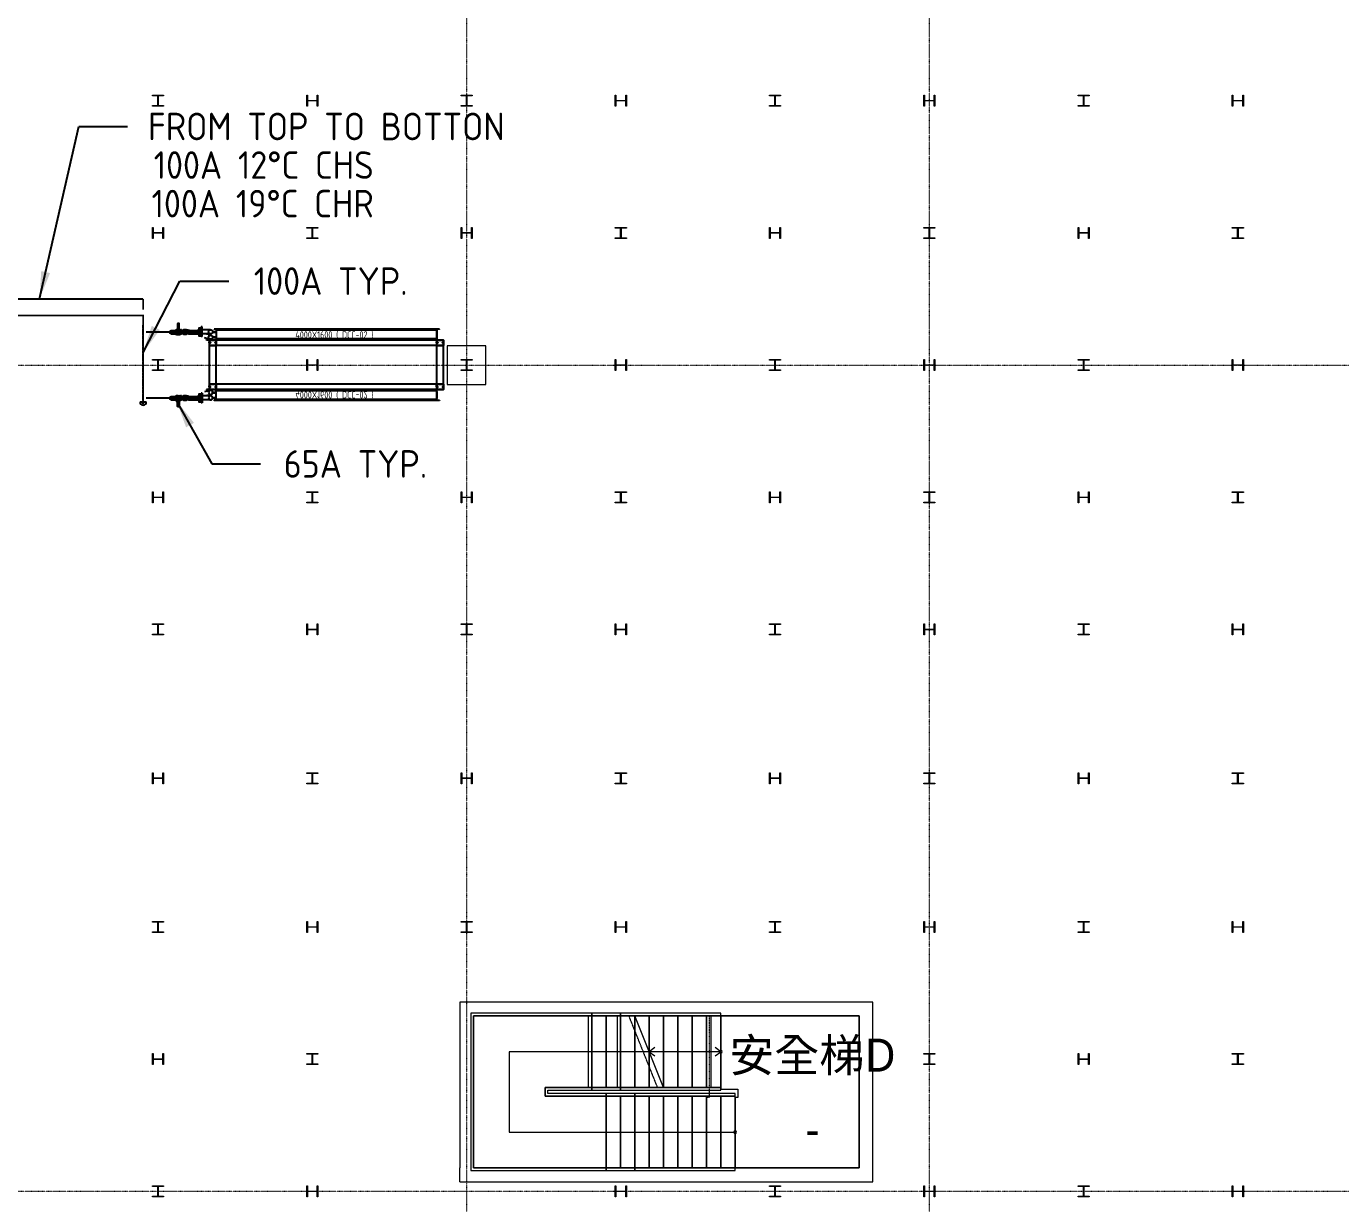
# Model space of a CAD drawing. Extents: x -32000 to 363140, y -29000 to 144266.
# Drawn here: x 151607 to 175468, y 44775 to 66150 of the extents above; entities that cross this region are included whole.
import ezdxf
from ezdxf.enums import TextEntityAlignment as Align

# ---------------------------------------------------------------- set-up
doc = ezdxf.new("R2010")
doc.units = 0
doc.header["$LTSCALE"] = 10
for name, pattern in [('H12PL25$0$JJP_三點線', [0.9, 0.3, -0.15, 0, -0.15, 0, -0.15, 0, -0.15]), ('H12PL25$0$JJP_虛線(退縮線、投影線、地下室範圍、非屬本工程、圖面分區)', [0.45, 0.3, -0.15]), ('H12PL25$0$虛線', [0.846667, 0.423333, -0.423333]), ('XFM1P20-200k$0$CENTER', [2, 1.25, -0.25, 0.25, -0.25]), ('XFM1P20-200k$0$CENTER2', [1.125, 0.75, -0.125, 0.125, -0.125])]:
    doc.linetypes.add(name, pattern=pattern)
for name, color, linetype in [('H12PL25$0$A-STRS', 252, 'Continuous'), ('H12PL25$0$A-WALL-IN', 252, 'Continuous'), ('H12PL25$0$A-ZONE', 252, 'Continuous'), ('H12PL25$0$S-COL', 252, 'Continuous'), ('H12PL25$0$S-GRID', 252, 'Continuous'), ('H12PL25$0$S-SLAB-SHOW', 252, 'Continuous'), ('XFM1P20-200k$0$$0$M-PIPE-TEXT', 3, 'Continuous'), ('XFM1P20-200k$0$$0$M-PIPE-TEXT-ARROR', 91, 'Continuous'), ('XFM1P20-200k$0$M-PIPE-CHWR20', 110, 'Continuous'), ('XFM1P20-200k$0$M-PIPE-CHWR20_CL', 111, 'XFM1P20-200k$0$CENTER'), ('XFM1P20-200k$0$M-PIPE-CHWS12', 130, 'Continuous'), ('XFM1P20-200k$0$M-PIPE-CHWS12_CL', 132, 'XFM1P20-200k$0$CENTER2'), ('XFM1Q20-200k$0$12P7-M-SUP-DCC-L1', 7, 'Continuous'), ('XFM1Q20-200k$0$C-CDCC', 22, 'Continuous')]:
    doc.layers.add(name, color=color, linetype=linetype)
doc.styles.add('H12PL25$0$Standard', font='', dxfattribs={"width": 0.8})
doc.styles.add('XFM1P20-200k$0$$0$aa-txt', font='isocp.shx', dxfattribs={"bigfont": 'chineset.shx'})
doc.styles.add('XFM1Q20-200k$0$aa-txt', font='isocp.shx', dxfattribs={"bigfont": 'chineset.shx'})
doc.styles.get('H12PL25$0$Standard').set_extended_font_data('Microsoft JhengHei')
doc.dimstyles.new('XFM1P20-200k$0$$0$adim-200', dxfattribs={"dimscale": 200, "dimtxt": 0.3, "dimasz": 2.5, "dimexe": 0.1, "dimexo": 0.5, "dimgap": 0.15, "dimtad": 0, "dimdec": 4, "dimzin": 3, "dimdsep": 46, "dimtxsty": 'XFM1P20-200k$0$$0$aa-txt', "dimcen": 2.5, "dimclrd": 256, "dimclre": 256, "dimclrt": 256, "dimadec": 0, "dimazin": 0, "dimtfac": 1, "dimtdec": 4, "dimtmove": 0, "dimatfit": 3, "dimfxl": 1, "dimtolj": 1, "dimtzin": 0, "dimarcsym": 0})

# ---------------------------------------------------------------- blocks, each defined once
blk = doc.blocks.new('H12PL25')
at = {"layer": 'H12PL25$0$A-STRS', "linetype": 'H12PL25$0$JJP_虛線(退縮線、投影線、地下室範圍、非屬本工程、圖面分區)', "lineweight": 0}
for p, q in [((162395, 48235), (159675, 48235)), ((159675, 48235), (159675, 45375)), ((162527.3, 48235), (162395, 48235)), ((162395, 48235), (162395, 48185)), ((162395, 48185), (162395, 48235)), ((159725, 45425), (159725, 48185)), ((159725, 48185), (162395, 48185)), ((159725, 48185), (159725, 45425)), ((162395, 48185), (159725, 48185)), ((161807.34, 48185), (161807.34, 46885)), ((162331.84, 48185), (162331.84, 46885)), ((162395, 48185), (162547.3, 48185)), ((162395, 46885), (162395, 48185)), ((162395, 46885), (162395, 48185)), ((162395, 46885), (162395, 48185)), ((162547.3, 48185), (162395, 48185)), ((162395, 48185), (162395, 46885)), ((162395, 46885), (162395, 48185)), ((163067.3, 46885), (162547.3, 48185)), ((164033.66, 48185), (164033.66, 46885)), ((164035.91, 48185), (164035.91, 46885)), ((162655, 46885), (162655, 47915.74)), ((162655, 47915.74), (162655, 46885)), ((162655, 46885), (162655, 47915.74)), ((162915, 46885), (162915, 47265.74)), ((162915, 47265.74), (162915, 46885)), ((162915, 46885), (162915, 47265.74)), ((162395, 46885), (161025, 46885)), ((161025, 46885), (161025, 46725)), ((161025, 46725), (161025, 46885)), ((161025, 46885), (162395, 46885)), ((161075, 46775), (161075, 46835)), ((161075, 46835), (162395, 46835)), ((162655, 46775), (161075, 46775)), ((163067.3, 46885), (162395, 46885)), ((162395, 46885), (162395, 46835)), ((162395, 46835), (162395, 46885)), ((162395, 46885), (162655, 46885)), ((162395, 46835), (163087.3, 46835)), ((162655, 46885), (162915, 46885)), ((162655, 46725), (162655, 46775)), ((164475, 46775), (162655, 46775)), ((162655, 46775), (162655, 46725)), ((162915, 46885), (163067.3, 46885)), ((164475, 46725), (164475, 46775)), ((161025, 46725), (162655, 46725)), ((162655, 46725), (161025, 46725)), ((162135, 46725), (162135, 45425)), ((162655, 46725), (164475, 46725)), ((162655, 46725), (162655, 45425)), ((162655, 46725), (162655, 45425)), ((162655, 46725), (162655, 45425)), ((162655, 45425), (162655, 46725)), ((162915, 46725), (162655, 46725)), ((162655, 46725), (162655, 45425)), ((162915, 46725), (162915, 45425)), ((162915, 45425), (162915, 46725)), ((162915, 46725), (162915, 45425)), ((163175, 46725), (162915, 46725)), ((163175, 46725), (163175, 45425)), ((163175, 45425), (163175, 46725)), ((163175, 46725), (163175, 45425)), ((163435, 46725), (163175, 46725)), ((163435, 46725), (163435, 45425)), ((163435, 45425), (163435, 46725)), ((163435, 46725), (163435, 45425)), ((163695, 46725), (163435, 46725)), ((163695, 46725), (163695, 45425)), ((163695, 45425), (163695, 46725)), ((163695, 46725), (163695, 45425)), ((163955, 46725), (163695, 46725)), ((163955, 46725), (163955, 45425)), ((163955, 45425), (163955, 46725)), ((163955, 46725), (163955, 45425)), ((164215, 46725), (163955, 46725)), ((164215, 46725), (164215, 45425)), ((164215, 45425), (164215, 46725)), ((164215, 46725), (164215, 45425)), ((164475, 46725), (164215, 46725)), ((164475, 45425), (164475, 46725)), ((159675, 45375), (162655, 45375)), ((162655, 45425), (159725, 45425)), ((159725, 45425), (162655, 45425)), ((162655, 45375), (162655, 45425)), ((164475, 45425), (162655, 45425)), ((162655, 45425), (162655, 45375)), ((162655, 45425), (162915, 45425)), ((162655, 45375), (164475, 45375)), ((162915, 45425), (163175, 45425)), ((163175, 45425), (163435, 45425)), ((163435, 45425), (163695, 45425)), ((163695, 45425), (163955, 45425)), ((163955, 45425), (164215, 45425)), ((164215, 45425), (164475, 45425)), ((164475, 45375), (164475, 45425))]:
    blk.add_line(p, q, dxfattribs=at)
at = {"layer": 'H12PL25$0$A-STRS', "lineweight": 0}
for p, q in [((161875, 48235), (159675, 48235)), ((159675, 48235), (159675, 45375)), ((164215, 48235), (161875, 48235)), ((161875, 48235), (161875, 48185)), ((161875, 48185), (161875, 48235)), ((164215, 48235), (162635, 48235)), ((164215, 48185), (164215, 48235)), ((164215, 48185), (164215, 48235)), ((159725, 45425), (159725, 48185)), ((159725, 48185), (161875, 48185)), ((159725, 48185), (159725, 45425)), ((161807.34, 48185), (159725, 48185)), ((159725, 48185), (159725, 45425)), ((161875, 48185), (159725, 48185)), ((161875, 48185), (161807.34, 48185)), ((161875, 48185), (164215, 48185)), ((164215, 48185), (161875, 48185)), ((161875, 46885), (161875, 48185)), ((161875, 46885), (161875, 48185)), ((161875, 46885), (161875, 48185)), ((162135, 48185), (161875, 48185)), ((161875, 48185), (161875, 46885)), ((161875, 46885), (161875, 48185)), ((162135, 46885), (162135, 48185)), ((162395, 48185), (162135, 48185)), ((162135, 48185), (162135, 46885)), ((162135, 46885), (162135, 48185)), ((162395, 46885), (162395, 48185)), ((162655, 48185), (162395, 48185)), ((162395, 48185), (162395, 46885)), ((162395, 46885), (162395, 48185)), ((162655, 48185), (164215, 48185)), ((164215, 48185), (162655, 48185)), ((162915, 48185), (162655, 48185)), ((163175, 46885), (162655, 48185)), ((162655, 46885), (162655, 48185)), ((162915, 48185), (162655, 48185)), ((162655, 48185), (162655, 46885)), ((162655, 46885), (162655, 48185)), ((162915, 47535), (162915, 48185)), ((163175, 48185), (162915, 48185)), ((162915, 48185), (162915, 47535)), ((162915, 47535), (162915, 48185)), ((162915, 46885), (162915, 48185)), ((163175, 48185), (162915, 48185)), ((162915, 48185), (162915, 46885)), ((162915, 46885), (162915, 48185)), ((163175, 46885), (163175, 48185)), ((163435, 48185), (163175, 48185)), ((163175, 48185), (163175, 46885)), ((163175, 46885), (163175, 48185)), ((163175, 46885), (163175, 48185)), ((163435, 48185), (163175, 48185)), ((163175, 48185), (163175, 46885)), ((163175, 46885), (163175, 48185)), ((163435, 46885), (163435, 48185)), ((163695, 48185), (163435, 48185)), ((163435, 48185), (163435, 46885)), ((163435, 46885), (163435, 48185)), ((163435, 46885), (163435, 48185)), ((163695, 48185), (163435, 48185)), ((163435, 48185), (163435, 46885)), ((163435, 46885), (163435, 48185)), ((163695, 46885), (163695, 48185)), ((163955, 48185), (163695, 48185)), ((163695, 48185), (163695, 46885)), ((163695, 46885), (163695, 48185)), ((163695, 46885), (163695, 48185)), ((163955, 48185), (163695, 48185)), ((163695, 48185), (163695, 46885)), ((163695, 46885), (163695, 48185)), ((163955, 46885), (163955, 48185)), ((164215, 48185), (163955, 48185)), ((163955, 48185), (163955, 46885)), ((163955, 46885), (163955, 48185)), ((163955, 46885), (163955, 48185)), ((164215, 48185), (163955, 48185)), ((163955, 48185), (163955, 46885)), ((163955, 46885), (163955, 48185)), ((164215, 46885), (164215, 48185)), ((164215, 46885), (164215, 48185)), ((164215, 46885), (164215, 48185)), ((164215, 46885), (164215, 48185)), ((161875, 47535), (160375, 47535)), ((160375, 47535), (160375, 46075)), ((163955, 47535), (161875, 47535)), ((163015, 47610), (162915, 47535)), ((163955, 47535), (162915, 47535)), ((162915, 47535), (163015, 47460)), ((164215, 47535), (163955, 47535)), ((164215, 47535), (163955, 47535)), ((164215, 47535), (164115, 47610)), ((164115, 47460), (164215, 47535)), ((161875, 46885), (161025, 46885)), ((161025, 46885), (161025, 46725)), ((161025, 46725), (161025, 46885)), ((161025, 46885), (161807.34, 46885)), ((161025, 46725), (161025, 46885)), ((161025, 46885), (161875, 46885)), ((161075, 46775), (161075, 46835)), ((161075, 46835), (161875, 46835)), ((162135, 46775), (161075, 46775)), ((161807.34, 46885), (161875, 46885)), ((164215, 46885), (161875, 46885)), ((161875, 46885), (161875, 46835)), ((161875, 46835), (161875, 46885)), ((161875, 46885), (164215, 46885)), ((161875, 46885), (162135, 46885)), ((161875, 46835), (164215, 46835)), ((162135, 46885), (162395, 46885)), ((162135, 46725), (162135, 46775)), ((164475, 46775), (162135, 46775)), ((162135, 46775), (162135, 46725)), ((162395, 46885), (162655, 46885)), ((162655, 46885), (162915, 46885)), ((162915, 46885), (163175, 46885)), ((164215, 46885), (163175, 46885)), ((163175, 46885), (164215, 46885)), ((163175, 46885), (163435, 46885)), ((163175, 46885), (163435, 46885)), ((163195, 46835), (164215, 46835)), ((163435, 46885), (163695, 46885)), ((163435, 46885), (163695, 46885)), ((163695, 46885), (163955, 46885)), ((163695, 46885), (163955, 46885)), ((163955, 46885), (164215, 46885)), ((163955, 46885), (164215, 46885)), ((164215, 46835), (164215, 46885)), ((164215, 46835), (164215, 46885)), ((164475, 46725), (164475, 46775)), ((161025, 46725), (162135, 46725)), ((162135, 46725), (161025, 46725)), ((162135, 46725), (161025, 46725)), ((162135, 46725), (164475, 46725)), ((164475, 46725), (162135, 46725)), ((162135, 46725), (162135, 45425)), ((162135, 46725), (162135, 45425)), ((162135, 45425), (162135, 46725)), ((162395, 46725), (162135, 46725)), ((162135, 46725), (162135, 45425)), ((162395, 46725), (162395, 45425)), ((162395, 45425), (162395, 46725)), ((162395, 46725), (162395, 45425)), ((162655, 46725), (162395, 46725)), ((162655, 46725), (162655, 45425)), ((162655, 45425), (162655, 46725)), ((162655, 46725), (162655, 45425)), ((162915, 46725), (162655, 46725)), ((162915, 46725), (162915, 45425)), ((162915, 45425), (162915, 46725)), ((162915, 46725), (162915, 45425)), ((163175, 46725), (162915, 46725)), ((163175, 46725), (163175, 45425)), ((163175, 45425), (163175, 46725)), ((163175, 46725), (163175, 45425)), ((163435, 46725), (163175, 46725)), ((163435, 46725), (163435, 45425)), ((163435, 45425), (163435, 46725)), ((163435, 46725), (163435, 45425)), ((163695, 46725), (163435, 46725)), ((163695, 46725), (163695, 45425)), ((163695, 45425), (163695, 46725)), ((163695, 46725), (163695, 45425)), ((163955, 46725), (163695, 46725)), ((163955, 46725), (163955, 45425)), ((163955, 45425), (163955, 46725)), ((163955, 46725), (163955, 45425)), ((164215, 46725), (163955, 46725)), ((164215, 46725), (164215, 45425)), ((164215, 45425), (164215, 46725)), ((164215, 46725), (164215, 45425)), ((164475, 46725), (164215, 46725)), ((164475, 45425), (164475, 46725)), ((164475, 45425), (164475, 46725)), ((160375, 46075), (162135, 46075)), ((162135, 46075), (164215, 46075)), ((164215, 46075), (164475, 46075)), ((159675, 45375), (162135, 45375)), ((162135, 45425), (159725, 45425)), ((159725, 45425), (162135, 45425)), ((159725, 45425), (162135, 45425)), ((162135, 45375), (162135, 45425)), ((164475, 45425), (162135, 45425)), ((162135, 45425), (162135, 45375)), ((162135, 45425), (164475, 45425)), ((162135, 45425), (162395, 45425)), ((162135, 45375), (164475, 45375)), ((162395, 45425), (162655, 45425)), ((162655, 45425), (162915, 45425)), ((162915, 45425), (163175, 45425)), ((163175, 45425), (163435, 45425)), ((163435, 45425), (163695, 45425)), ((163695, 45425), (163955, 45425)), ((163955, 45425), (164215, 45425)), ((164215, 45425), (164475, 45425)), ((164475, 45375), (164475, 45425))]:
    blk.add_line(p, q, dxfattribs=at)
at = {"layer": 'H12PL25$0$A-STRS', "linetype": 'H12PL25$0$虛線', "lineweight": 0}
for p, q in [((159725, 48185), (159725, 45425)), ((162331.84, 48185), (159725, 48185)), ((162395, 48185), (162331.84, 48185)), ((162547.3, 48185), (162395, 48185)), ((161025, 46725), (161025, 46885)), ((161025, 46885), (162331.84, 46885)), ((162331.84, 46885), (162395, 46885)), ((162395, 46885), (163067.3, 46885)), ((162655, 46725), (161025, 46725)), ((164475, 46725), (162655, 46725)), ((164475, 45425), (164475, 46725)), ((159725, 45425), (162655, 45425)), ((162655, 45425), (164475, 45425))]:
    blk.add_line(p, q, dxfattribs=at)
at = {"layer": 'H12PL25$0$A-STRS', "lineweight": 0, "flags": 128}
for points in [[(164215, 47560, 1), (164215, 47510, 1)], [(164475, 46100, 1), (164475, 46050, 1)]]:
    blk.add_lwpolyline(points, format="xyb", close=True, dxfattribs=at)
at = {"layer": 'H12PL25$0$A-WALL-IN', "lineweight": 0, "flags": 128}
for points in [[(159475, 48435), (159475, 48185)], [(166725, 48435), (159475, 48435)], [(166975, 48435), (166725, 48435)], [(166975, 45425), (166975, 48435)], [(159475, 48185), (159475, 45425)], [(159725, 45425), (159725, 48185)], [(159725, 48185), (166725, 48185)], [(166725, 48185), (166725, 45425)], [(159475, 45175), (159475, 45425)], [(166725, 45425), (159725, 45425)], [(166975, 45175), (166975, 45425)], [(159475, 45175), (166975, 45175)]]:
    blk.add_lwpolyline(points, dxfattribs=at)
at = {"layer": 'H12PL25$0$S-COL', "lineweight": 0, "flags": 128}
for points in [[(153900, 64700), (153900, 64712), (153983, 64712, 0.41421356), (153996, 64725), (153996, 64875, 0.41421356), (153983, 64888), (153900, 64888), (153900, 64900), (154100, 64900), (154100, 64888), (154017, 64888, 0.41421356), (154004, 64875), (154004, 64725, 0.41421356), (154017, 64712), (154100, 64712), (154100, 64700)], [(156700, 64900), (156712, 64900), (156712, 64817, 0.41421356), (156725, 64804), (156875, 64804, 0.41421356), (156888, 64817), (156888, 64900), (156900, 64900), (156900, 64700), (156888, 64700), (156888, 64783, 0.41421356), (156875, 64796), (156725, 64796, 0.41421356), (156712, 64783), (156712, 64700), (156700, 64700)], [(159500, 64700), (159500, 64712), (159583, 64712, 0.41421356), (159596, 64725), (159596, 64875, 0.41421356), (159583, 64888), (159500, 64888), (159500, 64900), (159700, 64900), (159700, 64888), (159617, 64888, 0.41421356), (159604, 64875), (159604, 64725, 0.41421356), (159617, 64712), (159700, 64712), (159700, 64700)], [(162300, 64900), (162312, 64900), (162312, 64817, 0.41421356), (162325, 64804), (162475, 64804, 0.41421356), (162488, 64817), (162488, 64900), (162500, 64900), (162500, 64700), (162488, 64700), (162488, 64783, 0.41421356), (162475, 64796), (162325, 64796, 0.41421356), (162312, 64783), (162312, 64700), (162300, 64700)], [(165100, 64700), (165100, 64712), (165183, 64712, 0.41421356), (165196, 64725), (165196, 64875, 0.41421356), (165183, 64888), (165100, 64888), (165100, 64900), (165300, 64900), (165300, 64888), (165217, 64888, 0.41421356), (165204, 64875), (165204, 64725, 0.41421356), (165217, 64712), (165300, 64712), (165300, 64700)], [(167900, 64900), (167912, 64900), (167912, 64817, 0.41421356), (167925, 64804), (168075, 64804, 0.41421356), (168088, 64817), (168088, 64900), (168100, 64900), (168100, 64700), (168088, 64700), (168088, 64783, 0.41421356), (168075, 64796), (167925, 64796, 0.41421356), (167912, 64783), (167912, 64700), (167900, 64700)], [(170700, 64700), (170700, 64712), (170783, 64712, 0.41421356), (170796, 64725), (170796, 64875, 0.41421356), (170783, 64888), (170700, 64888), (170700, 64900), (170900, 64900), (170900, 64888), (170817, 64888, 0.41421356), (170804, 64875), (170804, 64725, 0.41421356), (170817, 64712), (170900, 64712), (170900, 64700)], [(173500, 64900), (173512, 64900), (173512, 64817, 0.41421356), (173525, 64804), (173675, 64804, 0.41421356), (173688, 64817), (173688, 64900), (173700, 64900), (173700, 64700), (173688, 64700), (173688, 64783, 0.41421356), (173675, 64796), (173525, 64796, 0.41421356), (173512, 64783), (173512, 64700), (173500, 64700)], [(153900, 62500), (153912, 62500), (153912, 62417, 0.41421356), (153925, 62404), (154075, 62404, 0.41421356), (154088, 62417), (154088, 62500), (154100, 62500), (154100, 62300), (154088, 62300), (154088, 62383, 0.41421356), (154075, 62396), (153925, 62396, 0.41421356), (153912, 62383), (153912, 62300), (153900, 62300)], [(156700, 62300), (156700, 62312), (156783, 62312, 0.41421356), (156796, 62325), (156796, 62475, 0.41421356), (156783, 62488), (156700, 62488), (156700, 62500), (156900, 62500), (156900, 62488), (156817, 62488, 0.41421356), (156804, 62475), (156804, 62325, 0.41421356), (156817, 62312), (156900, 62312), (156900, 62300)], [(159500, 62500), (159512, 62500), (159512, 62417, 0.41421356), (159525, 62404), (159675, 62404, 0.41421356), (159688, 62417), (159688, 62500), (159700, 62500), (159700, 62300), (159688, 62300), (159688, 62383, 0.41421356), (159675, 62396), (159525, 62396, 0.41421356), (159512, 62383), (159512, 62300), (159500, 62300)], [(162300, 62300), (162300, 62312), (162383, 62312, 0.41421356), (162396, 62325), (162396, 62475, 0.41421356), (162383, 62488), (162300, 62488), (162300, 62500), (162500, 62500), (162500, 62488), (162417, 62488, 0.41421356), (162404, 62475), (162404, 62325, 0.41421356), (162417, 62312), (162500, 62312), (162500, 62300)], [(165100, 62500), (165112, 62500), (165112, 62417, 0.41421356), (165125, 62404), (165275, 62404, 0.41421356), (165288, 62417), (165288, 62500), (165300, 62500), (165300, 62300), (165288, 62300), (165288, 62383, 0.41421356), (165275, 62396), (165125, 62396, 0.41421356), (165112, 62383), (165112, 62300), (165100, 62300)], [(167900, 62300), (167900, 62312), (167983, 62312, 0.41421356), (167996, 62325), (167996, 62475, 0.41421356), (167983, 62488), (167900, 62488), (167900, 62500), (168100, 62500), (168100, 62488), (168017, 62488, 0.41421356), (168004, 62475), (168004, 62325, 0.41421356), (168017, 62312), (168100, 62312), (168100, 62300)], [(170700, 62500), (170712, 62500), (170712, 62417, 0.41421356), (170725, 62404), (170875, 62404, 0.41421356), (170888, 62417), (170888, 62500), (170900, 62500), (170900, 62300), (170888, 62300), (170888, 62383, 0.41421356), (170875, 62396), (170725, 62396, 0.41421356), (170712, 62383), (170712, 62300), (170700, 62300)], [(173500, 62300), (173500, 62312), (173583, 62312, 0.41421356), (173596, 62325), (173596, 62475, 0.41421356), (173583, 62488), (173500, 62488), (173500, 62500), (173700, 62500), (173700, 62488), (173617, 62488, 0.41421356), (173604, 62475), (173604, 62325, 0.41421356), (173617, 62312), (173700, 62312), (173700, 62300)], [(153900, 59900), (153900, 59912), (153983, 59912, 0.41421356), (153996, 59925), (153996, 60075, 0.41421356), (153983, 60088), (153900, 60088), (153900, 60100), (154100, 60100), (154100, 60088), (154017, 60088, 0.41421356), (154004, 60075), (154004, 59925, 0.41421356), (154017, 59912), (154100, 59912), (154100, 59900)], [(156700, 60100), (156712, 60100), (156712, 60017, 0.41421356), (156725, 60004), (156875, 60004, 0.41421356), (156888, 60017), (156888, 60100), (156900, 60100), (156900, 59900), (156888, 59900), (156888, 59983, 0.41421356), (156875, 59996), (156725, 59996, 0.41421356), (156712, 59983), (156712, 59900), (156700, 59900)], [(159500, 59900), (159500, 59912), (159583, 59912, 0.41421356), (159596, 59925), (159596, 60075, 0.41421356), (159583, 60088), (159500, 60088), (159500, 60100), (159700, 60100), (159700, 60088), (159617, 60088, 0.41421356), (159604, 60075), (159604, 59925, 0.41421356), (159617, 59912), (159700, 59912), (159700, 59900)], [(162300, 60100), (162312, 60100), (162312, 60017, 0.41421356), (162325, 60004), (162475, 60004, 0.41421356), (162488, 60017), (162488, 60100), (162500, 60100), (162500, 59900), (162488, 59900), (162488, 59983, 0.41421356), (162475, 59996), (162325, 59996, 0.41421356), (162312, 59983), (162312, 59900), (162300, 59900)], [(165100, 59900), (165100, 59912), (165183, 59912, 0.41421356), (165196, 59925), (165196, 60075, 0.41421356), (165183, 60088), (165100, 60088), (165100, 60100), (165300, 60100), (165300, 60088), (165217, 60088, 0.41421356), (165204, 60075), (165204, 59925, 0.41421356), (165217, 59912), (165300, 59912), (165300, 59900)], [(167900, 60100), (167912, 60100), (167912, 60017, 0.41421356), (167925, 60004), (168075, 60004, 0.41421356), (168088, 60017), (168088, 60100), (168100, 60100), (168100, 59900), (168088, 59900), (168088, 59983, 0.41421356), (168075, 59996), (167925, 59996, 0.41421356), (167912, 59983), (167912, 59900), (167900, 59900)], [(170700, 59900), (170700, 59912), (170783, 59912, 0.41421356), (170796, 59925), (170796, 60075, 0.41421356), (170783, 60088), (170700, 60088), (170700, 60100), (170900, 60100), (170900, 60088), (170817, 60088, 0.41421356), (170804, 60075), (170804, 59925, 0.41421356), (170817, 59912), (170900, 59912), (170900, 59900)], [(173500, 60100), (173512, 60100), (173512, 60017, 0.41421356), (173525, 60004), (173675, 60004, 0.41421356), (173688, 60017), (173688, 60100), (173700, 60100), (173700, 59900), (173688, 59900), (173688, 59983, 0.41421356), (173675, 59996), (173525, 59996, 0.41421356), (173512, 59983), (173512, 59900), (173500, 59900)], [(153900, 57700), (153912, 57700), (153912, 57617, 0.41421356), (153925, 57604), (154075, 57604, 0.41421356), (154088, 57617), (154088, 57700), (154100, 57700), (154100, 57500), (154088, 57500), (154088, 57583, 0.41421356), (154075, 57596), (153925, 57596, 0.41421356), (153912, 57583), (153912, 57500), (153900, 57500)], [(156700, 57500), (156700, 57512), (156783, 57512, 0.41421356), (156796, 57525), (156796, 57675, 0.41421356), (156783, 57688), (156700, 57688), (156700, 57700), (156900, 57700), (156900, 57688), (156817, 57688, 0.41421356), (156804, 57675), (156804, 57525, 0.41421356), (156817, 57512), (156900, 57512), (156900, 57500)], [(159500, 57700), (159512, 57700), (159512, 57617, 0.41421356), (159525, 57604), (159675, 57604, 0.41421356), (159688, 57617), (159688, 57700), (159700, 57700), (159700, 57500), (159688, 57500), (159688, 57583, 0.41421356), (159675, 57596), (159525, 57596, 0.41421356), (159512, 57583), (159512, 57500), (159500, 57500)], [(162300, 57500), (162300, 57512), (162383, 57512, 0.41421356), (162396, 57525), (162396, 57675, 0.41421356), (162383, 57688), (162300, 57688), (162300, 57700), (162500, 57700), (162500, 57688), (162417, 57688, 0.41421356), (162404, 57675), (162404, 57525, 0.41421356), (162417, 57512), (162500, 57512), (162500, 57500)], [(165100, 57700), (165112, 57700), (165112, 57617, 0.41421356), (165125, 57604), (165275, 57604, 0.41421356), (165288, 57617), (165288, 57700), (165300, 57700), (165300, 57500), (165288, 57500), (165288, 57583, 0.41421356), (165275, 57596), (165125, 57596, 0.41421356), (165112, 57583), (165112, 57500), (165100, 57500)], [(167900, 57500), (167900, 57512), (167983, 57512, 0.41421356), (167996, 57525), (167996, 57675, 0.41421356), (167983, 57688), (167900, 57688), (167900, 57700), (168100, 57700), (168100, 57688), (168017, 57688, 0.41421356), (168004, 57675), (168004, 57525, 0.41421356), (168017, 57512), (168100, 57512), (168100, 57500)], [(170700, 57700), (170712, 57700), (170712, 57617, 0.41421356), (170725, 57604), (170875, 57604, 0.41421356), (170888, 57617), (170888, 57700), (170900, 57700), (170900, 57500), (170888, 57500), (170888, 57583, 0.41421356), (170875, 57596), (170725, 57596, 0.41421356), (170712, 57583), (170712, 57500), (170700, 57500)], [(173500, 57500), (173500, 57512), (173583, 57512, 0.41421356), (173596, 57525), (173596, 57675, 0.41421356), (173583, 57688), (173500, 57688), (173500, 57700), (173700, 57700), (173700, 57688), (173617, 57688, 0.41421356), (173604, 57675), (173604, 57525, 0.41421356), (173617, 57512), (173700, 57512), (173700, 57500)], [(153900, 55100), (153900, 55112), (153983, 55112, 0.41421356), (153996, 55125), (153996, 55275, 0.41421356), (153983, 55288), (153900, 55288), (153900, 55300), (154100, 55300), (154100, 55288), (154017, 55288, 0.41421356), (154004, 55275), (154004, 55125, 0.41421356), (154017, 55112), (154100, 55112), (154100, 55100)], [(156700, 55300), (156712, 55300), (156712, 55217, 0.41421356), (156725, 55204), (156875, 55204, 0.41421356), (156888, 55217), (156888, 55300), (156900, 55300), (156900, 55100), (156888, 55100), (156888, 55183, 0.41421356), (156875, 55196), (156725, 55196, 0.41421356), (156712, 55183), (156712, 55100), (156700, 55100)], [(159500, 55100), (159500, 55112), (159583, 55112, 0.41421356), (159596, 55125), (159596, 55275, 0.41421356), (159583, 55288), (159500, 55288), (159500, 55300), (159700, 55300), (159700, 55288), (159617, 55288, 0.41421356), (159604, 55275), (159604, 55125, 0.41421356), (159617, 55112), (159700, 55112), (159700, 55100)], [(162300, 55300), (162312, 55300), (162312, 55217, 0.41421356), (162325, 55204), (162475, 55204, 0.41421356), (162488, 55217), (162488, 55300), (162500, 55300), (162500, 55100), (162488, 55100), (162488, 55183, 0.41421356), (162475, 55196), (162325, 55196, 0.41421356), (162312, 55183), (162312, 55100), (162300, 55100)], [(165100, 55100), (165100, 55112), (165183, 55112, 0.41421356), (165196, 55125), (165196, 55275, 0.41421356), (165183, 55288), (165100, 55288), (165100, 55300), (165300, 55300), (165300, 55288), (165217, 55288, 0.41421356), (165204, 55275), (165204, 55125, 0.41421356), (165217, 55112), (165300, 55112), (165300, 55100)], [(167900, 55300), (167912, 55300), (167912, 55217, 0.41421356), (167925, 55204), (168075, 55204, 0.41421356), (168088, 55217), (168088, 55300), (168100, 55300), (168100, 55100), (168088, 55100), (168088, 55183, 0.41421356), (168075, 55196), (167925, 55196, 0.41421356), (167912, 55183), (167912, 55100), (167900, 55100)], [(170700, 55100), (170700, 55112), (170783, 55112, 0.41421356), (170796, 55125), (170796, 55275, 0.41421356), (170783, 55288), (170700, 55288), (170700, 55300), (170900, 55300), (170900, 55288), (170817, 55288, 0.41421356), (170804, 55275), (170804, 55125, 0.41421356), (170817, 55112), (170900, 55112), (170900, 55100)], [(173500, 55300), (173512, 55300), (173512, 55217, 0.41421356), (173525, 55204), (173675, 55204, 0.41421356), (173688, 55217), (173688, 55300), (173700, 55300), (173700, 55100), (173688, 55100), (173688, 55183, 0.41421356), (173675, 55196), (173525, 55196, 0.41421356), (173512, 55183), (173512, 55100), (173500, 55100)], [(153900, 52600), (153912, 52600), (153912, 52517, 0.41421356), (153925, 52504), (154075, 52504, 0.41421356), (154088, 52517), (154088, 52600), (154100, 52600), (154100, 52400), (154088, 52400), (154088, 52483, 0.41421356), (154075, 52496), (153925, 52496, 0.41421356), (153912, 52483), (153912, 52400), (153900, 52400)], [(156700, 52400), (156700, 52412), (156783, 52412, 0.41421356), (156796, 52425), (156796, 52575, 0.41421356), (156783, 52588), (156700, 52588), (156700, 52600), (156900, 52600), (156900, 52588), (156817, 52588, 0.41421356), (156804, 52575), (156804, 52425, 0.41421356), (156817, 52412), (156900, 52412), (156900, 52400)], [(159500, 52600), (159512, 52600), (159512, 52517, 0.41421356), (159525, 52504), (159675, 52504, 0.41421356), (159688, 52517), (159688, 52600), (159700, 52600), (159700, 52400), (159688, 52400), (159688, 52483, 0.41421356), (159675, 52496), (159525, 52496, 0.41421356), (159512, 52483), (159512, 52400), (159500, 52400)], [(162300, 52400), (162300, 52412), (162383, 52412, 0.41421356), (162396, 52425), (162396, 52575, 0.41421356), (162383, 52588), (162300, 52588), (162300, 52600), (162500, 52600), (162500, 52588), (162417, 52588, 0.41421356), (162404, 52575), (162404, 52425, 0.41421356), (162417, 52412), (162500, 52412), (162500, 52400)], [(165100, 52600), (165112, 52600), (165112, 52517, 0.41421356), (165125, 52504), (165275, 52504, 0.41421356), (165288, 52517), (165288, 52600), (165300, 52600), (165300, 52400), (165288, 52400), (165288, 52483, 0.41421356), (165275, 52496), (165125, 52496, 0.41421356), (165112, 52483), (165112, 52400), (165100, 52400)], [(167900, 52400), (167900, 52412), (167983, 52412, 0.41421356), (167996, 52425), (167996, 52575, 0.41421356), (167983, 52588), (167900, 52588), (167900, 52600), (168100, 52600), (168100, 52588), (168017, 52588, 0.41421356), (168004, 52575), (168004, 52425, 0.41421356), (168017, 52412), (168100, 52412), (168100, 52400)], [(170700, 52600), (170712, 52600), (170712, 52517, 0.41421356), (170725, 52504), (170875, 52504, 0.41421356), (170888, 52517), (170888, 52600), (170900, 52600), (170900, 52400), (170888, 52400), (170888, 52483, 0.41421356), (170875, 52496), (170725, 52496, 0.41421356), (170712, 52483), (170712, 52400), (170700, 52400)], [(173500, 52400), (173500, 52412), (173583, 52412, 0.41421356), (173596, 52425), (173596, 52575, 0.41421356), (173583, 52588), (173500, 52588), (173500, 52600), (173700, 52600), (173700, 52588), (173617, 52588, 0.41421356), (173604, 52575), (173604, 52425, 0.41421356), (173617, 52412), (173700, 52412), (173700, 52400)], [(153900, 49700), (153900, 49712), (153983, 49712, 0.41421356), (153996, 49725), (153996, 49875, 0.41421356), (153983, 49888), (153900, 49888), (153900, 49900), (154100, 49900), (154100, 49888), (154017, 49888, 0.41421356), (154004, 49875), (154004, 49725, 0.41421356), (154017, 49712), (154100, 49712), (154100, 49700)], [(156700, 49900), (156712, 49900), (156712, 49817, 0.41421356), (156725, 49804), (156875, 49804, 0.41421356), (156888, 49817), (156888, 49900), (156900, 49900), (156900, 49700), (156888, 49700), (156888, 49783, 0.41421356), (156875, 49796), (156725, 49796, 0.41421356), (156712, 49783), (156712, 49700), (156700, 49700)], [(159500, 49700), (159500, 49712), (159583, 49712, 0.41421356), (159596, 49725), (159596, 49875, 0.41421356), (159583, 49888), (159500, 49888), (159500, 49900), (159700, 49900), (159700, 49888), (159617, 49888, 0.41421356), (159604, 49875), (159604, 49725, 0.41421356), (159617, 49712), (159700, 49712), (159700, 49700)], [(162300, 49900), (162312, 49900), (162312, 49817, 0.41421356), (162325, 49804), (162475, 49804, 0.41421356), (162488, 49817), (162488, 49900), (162500, 49900), (162500, 49700), (162488, 49700), (162488, 49783, 0.41421356), (162475, 49796), (162325, 49796, 0.41421356), (162312, 49783), (162312, 49700), (162300, 49700)], [(165100, 49700), (165100, 49712), (165183, 49712, 0.41421356), (165196, 49725), (165196, 49875, 0.41421356), (165183, 49888), (165100, 49888), (165100, 49900), (165300, 49900), (165300, 49888), (165217, 49888, 0.41421356), (165204, 49875), (165204, 49725, 0.41421356), (165217, 49712), (165300, 49712), (165300, 49700)], [(167900, 49900), (167912, 49900), (167912, 49817, 0.41421356), (167925, 49804), (168075, 49804, 0.41421356), (168088, 49817), (168088, 49900), (168100, 49900), (168100, 49700), (168088, 49700), (168088, 49783, 0.41421356), (168075, 49796), (167925, 49796, 0.41421356), (167912, 49783), (167912, 49700), (167900, 49700)], [(170700, 49700), (170700, 49712), (170783, 49712, 0.41421356), (170796, 49725), (170796, 49875, 0.41421356), (170783, 49888), (170700, 49888), (170700, 49900), (170900, 49900), (170900, 49888), (170817, 49888, 0.41421356), (170804, 49875), (170804, 49725, 0.41421356), (170817, 49712), (170900, 49712), (170900, 49700)], [(173500, 49900), (173512, 49900), (173512, 49817, 0.41421356), (173525, 49804), (173675, 49804, 0.41421356), (173688, 49817), (173688, 49900), (173700, 49900), (173700, 49700), (173688, 49700), (173688, 49783, 0.41421356), (173675, 49796), (173525, 49796, 0.41421356), (173512, 49783), (173512, 49700), (173500, 49700)], [(153900, 47500), (153912, 47500), (153912, 47417, 0.41421356), (153925, 47404), (154075, 47404, 0.41421356), (154088, 47417), (154088, 47500), (154100, 47500), (154100, 47300), (154088, 47300), (154088, 47383, 0.41421356), (154075, 47396), (153925, 47396, 0.41421356), (153912, 47383), (153912, 47300), (153900, 47300)], [(156700, 47300), (156700, 47312), (156783, 47312, 0.41421356), (156796, 47325), (156796, 47475, 0.41421356), (156783, 47488), (156700, 47488), (156700, 47500), (156900, 47500), (156900, 47488), (156817, 47488, 0.41421356), (156804, 47475), (156804, 47325, 0.41421356), (156817, 47312), (156900, 47312), (156900, 47300)], [(167900, 47300), (167900, 47312), (167983, 47312, 0.41421356), (167996, 47325), (167996, 47475, 0.41421356), (167983, 47488), (167900, 47488), (167900, 47500), (168100, 47500), (168100, 47488), (168017, 47488, 0.41421356), (168004, 47475), (168004, 47325, 0.41421356), (168017, 47312), (168100, 47312), (168100, 47300)], [(170700, 47500), (170712, 47500), (170712, 47417, 0.41421356), (170725, 47404), (170875, 47404, 0.41421356), (170888, 47417), (170888, 47500), (170900, 47500), (170900, 47300), (170888, 47300), (170888, 47383, 0.41421356), (170875, 47396), (170725, 47396, 0.41421356), (170712, 47383), (170712, 47300), (170700, 47300)], [(173500, 47300), (173500, 47312), (173583, 47312, 0.41421356), (173596, 47325), (173596, 47475, 0.41421356), (173583, 47488), (173500, 47488), (173500, 47500), (173700, 47500), (173700, 47488), (173617, 47488, 0.41421356), (173604, 47475), (173604, 47325, 0.41421356), (173617, 47312), (173700, 47312), (173700, 47300)], [(153900, 44900), (153900, 44912), (153983, 44912, 0.41421356), (153996, 44925), (153996, 45075, 0.41421356), (153983, 45088), (153900, 45088), (153900, 45100), (154100, 45100), (154100, 45088), (154017, 45088, 0.41421356), (154004, 45075), (154004, 44925, 0.41421356), (154017, 44912), (154100, 44912), (154100, 44900)], [(156700, 45100), (156712, 45100), (156712, 45017, 0.41421356), (156725, 45004), (156875, 45004, 0.41421356), (156888, 45017), (156888, 45100), (156900, 45100), (156900, 44900), (156888, 44900), (156888, 44983, 0.41421356), (156875, 44996), (156725, 44996, 0.41421356), (156712, 44983), (156712, 44900), (156700, 44900)], [(162300, 45100), (162312, 45100), (162312, 45017, 0.41421356), (162325, 45004), (162475, 45004, 0.41421356), (162488, 45017), (162488, 45100), (162500, 45100), (162500, 44900), (162488, 44900), (162488, 44983, 0.41421356), (162475, 44996), (162325, 44996, 0.41421356), (162312, 44983), (162312, 44900), (162300, 44900)], [(165100, 44900), (165100, 44912), (165183, 44912, 0.41421356), (165196, 44925), (165196, 45075, 0.41421356), (165183, 45088), (165100, 45088), (165100, 45100), (165300, 45100), (165300, 45088), (165217, 45088, 0.41421356), (165204, 45075), (165204, 44925, 0.41421356), (165217, 44912), (165300, 44912), (165300, 44900)], [(167900, 45100), (167912, 45100), (167912, 45017, 0.41421356), (167925, 45004), (168075, 45004, 0.41421356), (168088, 45017), (168088, 45100), (168100, 45100), (168100, 44900), (168088, 44900), (168088, 44983, 0.41421356), (168075, 44996), (167925, 44996, 0.41421356), (167912, 44983), (167912, 44900), (167900, 44900)], [(170700, 44900), (170700, 44912), (170783, 44912, 0.41421356), (170796, 44925), (170796, 45075, 0.41421356), (170783, 45088), (170700, 45088), (170700, 45100), (170900, 45100), (170900, 45088), (170817, 45088, 0.41421356), (170804, 45075), (170804, 44925, 0.41421356), (170817, 44912), (170900, 44912), (170900, 44900)], [(173500, 45100), (173512, 45100), (173512, 45017, 0.41421356), (173525, 45004), (173675, 45004, 0.41421356), (173688, 45017), (173688, 45100), (173700, 45100), (173700, 44900), (173688, 44900), (173688, 44983, 0.41421356), (173675, 44996), (173525, 44996, 0.41421356), (173512, 44983), (173512, 44900), (173500, 44900)]]:
    blk.add_lwpolyline(points, format="xyb", close=True, dxfattribs=at)
blk.add_lwpolyline([(159250, 59650), (159950, 59650), (159950, 60350), (159250, 60350)], close=True, dxfattribs=at)
at = {"layer": 'H12PL25$0$S-GRID', "linetype": 'H12PL25$0$JJP_三點線', "lineweight": 0}
for p, q in [((159600, 128250), (159600, -28000)), ((168000, 128250), (168000, -28000)), ((-29000, 60000), (289600, 60000)), ((-29000, 45000), (289600, 45000))]:
    blk.add_line(p, q, dxfattribs=at)
at = {"layer": 'H12PL25$0$S-SLAB-SHOW', "linetype": 'H12PL25$0$虛線', "lineweight": 0, "flags": 128}
blk.add_lwpolyline([(164005, 46705), (163955, 46705), (163955, 45425), (166725, 45425), (166725, 48185), (164005, 48185)], close=True, dxfattribs=at)
at = {"layer": 'H12PL25$0$S-SLAB-SHOW', "lineweight": 0, "flags": 128}
blk.add_lwpolyline([(164215, 46855), (164525, 46855), (164525, 46705), (164475, 46705), (164475, 45425), (166725, 45425), (166725, 48185), (164215, 48185)], close=True, dxfattribs=at)
at = {"layer": 'H12PL25$0$A-ZONE', "style": 'H12PL25$0$Standard'}
for s, p in [('安全梯D', (165878.7, 47771.14)), ('-', (165878.7, 46429.25))]:
    blk.add_text(s, height=600, dxfattribs=at).set_placement(p, align=Align.TOP_CENTER)
blk = doc.blocks.new('XFM1Q20-200k$0$A$C858cf4fa')
at = {"layer": 'XFM1Q20-200k$0$C-CDCC'}
for p, q in [((-149, 62), (-149, 237)), ((-131, 237), (-149, 237)), ((-131, 62), (-149, 62)), ((-131, 62), (-131, 237)), ((22, 186), (-131, 186)), ((20, 113), (-131, 113)), ((11, 16), (-87, 42)), ((31, 86), (-68, 113)), ((-55, 0), (-55, 10)), ((4176, 0), (-55, 0)), ((59, 155), (125, 155)), ((59, 143), (125, 143)), ((59, 57), (125, 57)), ((59, 45), (125, 45)), ((85, 200), (85, 190)), ((4176, 200), (85, 200)), ((125, 200), (125, 0)), ((4126, 180), (125, 180)), ((4126, 20), (125, 20)), ((4126, 200), (4126, 0)), ((4126, 200), (4126, 0)), ((4126, 36), (4126, 164)), ((4176, 190), (4176, 200)), ((4176, 10), (4176, 0))]:
    blk.add_line(p, q, dxfattribs=at)
for centre in [(22, 149), (22, 51)]:
    blk.add_circle(centre, 36.5, dxfattribs=at)
at = {"layer": 'XFM1Q20-200k$0$C-CDCC', "style": 'XFM1Q20-200k$0$aa-txt', "width": 0.8}
blk.add_text('4000X1600 ( DCC-02 )', height=125, dxfattribs=at).set_placement((2270, 96), align=Align.MIDDLE)
blk = doc.blocks.new('XFM1Q20-200k$0$A$Cb56c667e')
at = {"layer": 'XFM1Q20-200k$0$12P7-M-SUP-DCC-L1'}
for points in [[(46, 135), (0, 116), (47, 0), (93, 19), (86, 37), (83, 36), (89, 20), (49, 4), (4, 114), (45, 130), (51, 115), (54, 116)], [(46, 135), (93, 153), (140, 37), (93, 19), (86, 37), (89, 38), (95, 23), (135, 39), (91, 149), (51, 133), (57, 117), (54, 116)]]:
    blk.add_lwpolyline(points, close=True, dxfattribs=at)
blk = doc.blocks.new('XFM1Q20-200k')
at = {"layer": 'XFM1Q20-200k$0$12P7-M-SUP-DCC-L1'}
for p, q in [((159057, 60454), (155056, 60454)), ((154931, 59654), (154931, 60354)), ((155056, 59654), (155056, 60354)), ((159057, 60354), (155056, 60354)), ((159057, 59654), (159057, 60354)), ((159182, 59654), (159182, 60354)), ((159057, 59654), (155056, 59654)), ((159057, 59554), (155056, 59554))]:
    blk.add_line(p, q, dxfattribs=at)
blk.add_blockref('XFM1Q20-200k$0$A$C858cf4fa', (154931, 60454))
at = {"rotation": 68.00000000000185}
for p in [(155038, 60311), (159164, 60311)]:
    blk.add_blockref('XFM1Q20-200k$0$A$Cb56c667e', p, dxfattribs=at)
for name, p, xscale, rotation in [('XFM1Q20-200k$0$A$Cb56c667e', (155038, 59697), -0.9999999999999999, 112.0000000000001), ('XFM1Q20-200k$0$A$Cb56c667e', (159164, 59697), -0.9999999999999999, 112.0000000000001), ('XFM1Q20-200k$0$A$C858cf4fa', (154931, 59554), -1, 180)]:
    blk.add_blockref(name, p, dxfattribs=dict(xscale=xscale, rotation=rotation))
blk = doc.blocks.new('XFM1P20-200k$0$0BV-50')
for p, q in [((0, -3.1), (0, 2.9)), ((0.3, 3.9), (1.8, 3.9)), ((0.3, 2), (1.8, 2)), ((3.3, 3.7), (2, 3.7)), ((2, -3.9), (2, 3.7)), ((3.4, -4.4), (3.4, 4.1)), ((7.1, 4.2), (3.5, 4.2)), ((5, -2.8), (5, 1.9)), ((7, 2.4), (5.4, 2.4)), ((7.1, 2.4), (7.1, 4.3)), ((8.9, 4.4), (7.2, 4.4)), ((7.4, -2.8), (7.4, 1.9)), ((9, -4.6), (9, 4.3)), ((9.4, 4.4), (9.1, 4.4)), ((9.5, -4.6), (9.5, 4.3)), ((11.3, 3.9), (9.5, 3.9)), ((11.3, 2), (9.5, 2)), ((11.5, -3.1), (11.5, 2.9)), ((0.3, -2.2), (1.8, -2.2)), ((0.3, -4.1), (1.8, -4.1)), ((3.3, -3.9), (2, -3.9)), ((4.8, -4.5), (3.5, -4.5)), ((7.6, -5.4), (4.8, -5.4)), ((8.9, -4.7), (7.6, -4.7)), ((9.4, -4.7), (9.1, -4.7)), ((11.3, -2.2), (9.5, -2.2)), ((11.3, -4.1), (9.5, -4.1))]:
    blk.add_line(p, q)
blk.add_lwpolyline([(6.2, -1.1), (5.3, -0.6), (5.3, 0.4), (6.2, 0.9), (7.1, 0.4), (7.1, -0.6)], close=True)
blk.add_lwpolyline([(5.3, -15.9), (7.1, -15.9, 0.414214), (7.6, -15.5), (7.6, -2.8), (4.8, -2.8), (4.8, -15.5, 0.414214)], format="xyb", close=True)
blk.add_circle((6.2, -0.1), 0.537)
for centre, radius, start, end in [((1.7, 2.9), 1.72, 146.6015, 213.3985), ((7.7, -0.1), 7.74, 164.4227, 195.5773), ((0.3, 2.9), 1.72, 326.6015, 33.3985), ((2.1, 4.1), 0.453, 225.3999, 260.4412), ((-5.7, -0.1), 7.74, 344.4227, 15.5773), ((3.3, 3.8), 0.0945, 270, 0), ((3.5, 4.1), 0.0945, 90, 180), ((6.2, -0.1), 1.96, 128.7372, 231.2628), ((5.4, 1.9), 0.459, 90, 180), ((7, 1.9), 0.459, 0, 90), ((7.2, 4.3), 0.0945, 90, 180), ((6.2, -0.1), 1.96, 308.7372, 51.2628), ((8.9, 4.3), 0.0945, 0, 90), ((9.1, 4.3), 0.0945, 90, 180), ((9.4, 4.3), 0.0945, 0, 90), ((9.8, 2.9), 1.72, 326.6015, 33.3985), ((3.8, -0.1), 7.74, 344.4227, 15.5773), ((1.7, -3.1), 1.72, 146.6015, 213.3985), ((0.3, -3.1), 1.72, 326.6015, 33.3985), ((2.1, -4.3), 0.453, 99.5588, 134.6001), ((3.3, -4), 0.0945, 0, 90), ((3.5, -4.4), 0.0945, 180, 270), ((8.9, -4.6), 0.0945, 270, 0), ((9.1, -4.6), 0.0945, 180, 270), ((9.4, -4.6), 0.0945, 270, 0), ((9.8, -3.1), 1.72, 326.6015, 33.3985)]:
    blk.add_arc(centre, radius, start, end)
blk = doc.blocks.new('XFM1P20-200k$0$005')
h = blk.add_hatch()
h.set_pattern_fill('AR-HBONE', color=256, scale=0.430893, angle=360, style=0)
h.set_pattern_definition([(135, (-2258.2576, -4619.8331), (-8e-16, 2.4374981), [5.1707143, -1.7235714]), (45, (-2259.4764, -4618.6144), (-8e-16, 2.4374981), [5.1707143, -1.7235714])])
h.paths.add_polyline_path([(21.88125, -3.01625), (21.88125, 3.01625), (5.88125, 3.01625), (5.88125, -3.01625)])
edge = h.paths.add_edge_path(flags=17)
edge.add_line((21.88125, 3.01625), (21.88125, -3.01625))
for p, q in [((5.88125, 3.31625), (3, 3.31625)), ((5.88125, 3.31625), (5.88125, -3.31625)), ((21.88125, 3.01625), (5.88125, 3.01625)), ((5.88125, 3.01625), (5.88125, -3.01625)), ((21.88125, 3.31625), (24.7625, 3.31625)), ((21.88125, 3.31625), (21.88125, -3.31625)), ((21.88125, 3.01625), (21.88125, -3.01625)), ((21.88125, -3.01625), (21.88125, 3.01625)), ((28.2625, 3.31625), (24.7625, 3.31625)), ((28.2625, 3.31625), (28.2625, -3.31625)), ((5.88125, -3.31625), (3, -3.31625)), ((21.88125, -3.01625), (5.88125, -3.01625)), ((21.88125, -3.31625), (28.2625, -3.31625)), ((28.2625, -3.31625), (25.38125, -3.31625))]:
    blk.add_line(p, q)
for points in [[(0, -7.6), (0, 7.6), (2.38125, 7.6), (2.38125, -7.6), (0, -7.6)], [(2.38125, 3.8975), (3, 3.8975), (3, -3.8975), (2.38125, -3.8975)]]:
    blk.add_lwpolyline(points)
blk = doc.blocks.new('XFM1P20-200k')
at = {"layer": 'XFM1P20-200k$0$M-PIPE-CHWR20'}
for p, q in [((154237, 60629, 0), (154316, 60629, 0)), ((154461, 60629), (154431, 60629, 0)), ((154213, 60599, 0), (153786, 60599)), ((154213, 60599, 0), (154741, 60599, 0)), ((154237, 60569, 0), (154316, 60569, 0)), ((154461, 60569), (154431, 60569, 0)), ((154237, 59431, 0), (154316, 59431, 0)), ((154461, 59431), (154431, 59431, 0)), ((153672, 59331), (153786, 59331)), ((154213, 59401, 0), (153786, 59401)), ((154213, 59401, 0), (154741, 59401, 0)), ((154237, 59371, 0), (154316, 59371, 0)), ((154461, 59371), (154431, 59371, 0))]:
    blk.add_line(p, q, dxfattribs=at)
at = {"layer": 'XFM1P20-200k$0$M-PIPE-CHWR20', "const_width": 30}
blk.add_lwpolyline([(153729, 59331), (153729, 60900), (103127, 60900)], dxfattribs=at)
at = {"layer": 'XFM1P20-200k$0$M-PIPE-CHWR20', "elevation": 0}
for points in [[(154514, 60638), (154461, 60638), (154461, 60560), (154514, 60560)], [(154508, 60638), (154514, 60638), (154514, 60560), (154508, 60560)], [(154514, 59440), (154461, 59440), (154461, 59362), (154514, 59362)], [(154508, 59440), (154514, 59440), (154514, 59362), (154508, 59362)]]:
    blk.add_lwpolyline(points, dxfattribs=at)
at = {"layer": 'XFM1P20-200k$0$M-PIPE-CHWR20'}
blk.add_arc((153729, 59331), 57, 180, 0, dxfattribs=at)
at = {"layer": 'XFM1P20-200k$0$M-PIPE-CHWR20', "extrusion": (0, 0, -1)}
for centre in [(154237, 60599, 0), (154237, 59401, 0)]:
    blk.add_ellipse(centre, major_axis=(0, 30.2), ratio=0.77704, start_param=3.141593, end_param=6.283185, dxfattribs=at)
at = {"layer": 'XFM1P20-200k$0$M-PIPE-CHWR20_CL', "linetype": 'XFM1P20-200k$0$CENTER'}
blk.add_line((153729, 59274), (153729, 60726), dxfattribs=at)
at = {"layer": 'XFM1P20-200k$0$M-PIPE-CHWS12', "const_width": 30, "elevation": 0}
blk.add_lwpolyline([(153729, 61200), (103484, 61200)], dxfattribs=at)
at = {"layer": 'XFM1P20-200k$0$M-PIPE-CHWS12', "const_width": 30}
blk.add_lwpolyline([(153729, 61007), (153729, 61200)], dxfattribs=at)
at = {"layer": 'XFM1P20-200k$0$M-PIPE-CHWS12_CL'}
blk.add_line((103484, 61200, 0), (153729, 61200, 0), dxfattribs=at)
at = {"layer": 'XFM1P20-200k$0$M-PIPE-CHWR20', "xscale": 10, "yscale": 10, "zscale": 10, "rotation": 180}
for name, p in [('XFM1P20-200k$0$0BV-50', (154431, 60598, 0)), ('XFM1P20-200k$0$005', (154769, 60599)), ('XFM1P20-200k$0$005', (154769, 59401))]:
    blk.add_blockref(name, p, dxfattribs=at)
at = {"layer": 'XFM1P20-200k$0$M-PIPE-CHWR20', "xscale": -10, "yscale": 10, "zscale": 10}
blk.add_blockref('XFM1P20-200k$0$0BV-50', (154431, 59402, 0), dxfattribs=at)
at = {"layer": 'XFM1P20-200k$0$$0$M-PIPE-TEXT', "style": 'XFM1P20-200k$0$$0$aa-txt'}
for s, p in [('FROM TOP TO BOTTON', (160291, 64331)), ('100A 12%%DC CHS', (157913, 63631)), ('100A 19%%DC CHR', (157915, 62931)), ('100A TYP.', (158528, 61524, 0)), ('65A TYP.', (158884, 58205, 0))]:
    blk.add_text(s, height=500, dxfattribs=at).set_placement(p, align=Align.MIDDLE_RIGHT)
at = {"layer": 'XFM1P20-200k$0$$0$M-PIPE-TEXT-ARROR'}
for points in [[(151848, 61200, 0), (152560, 64331, 0), (153447, 64331, 0)], [(153729, 60230), (154397, 61524), (155283, 61524)], [(154336, 59347, 0), (154973, 58205, 0), (155860, 58205, 0)]]:
    blk.add_leader(points, dimstyle='XFM1P20-200k$0$$0$adim-200', dxfattribs=at)

msp = doc.modelspace()

# ---------------------------------------------------------------- block references
msp.add_blockref('H12PL25', (0, 0))

# ---------------------------------------------------------------- next in the draw order: block references
for name in ['XFM1P20-200k', 'XFM1Q20-200k']:
    msp.add_blockref(name, (0, 0))

doc.saveas('drawing.dxf')
